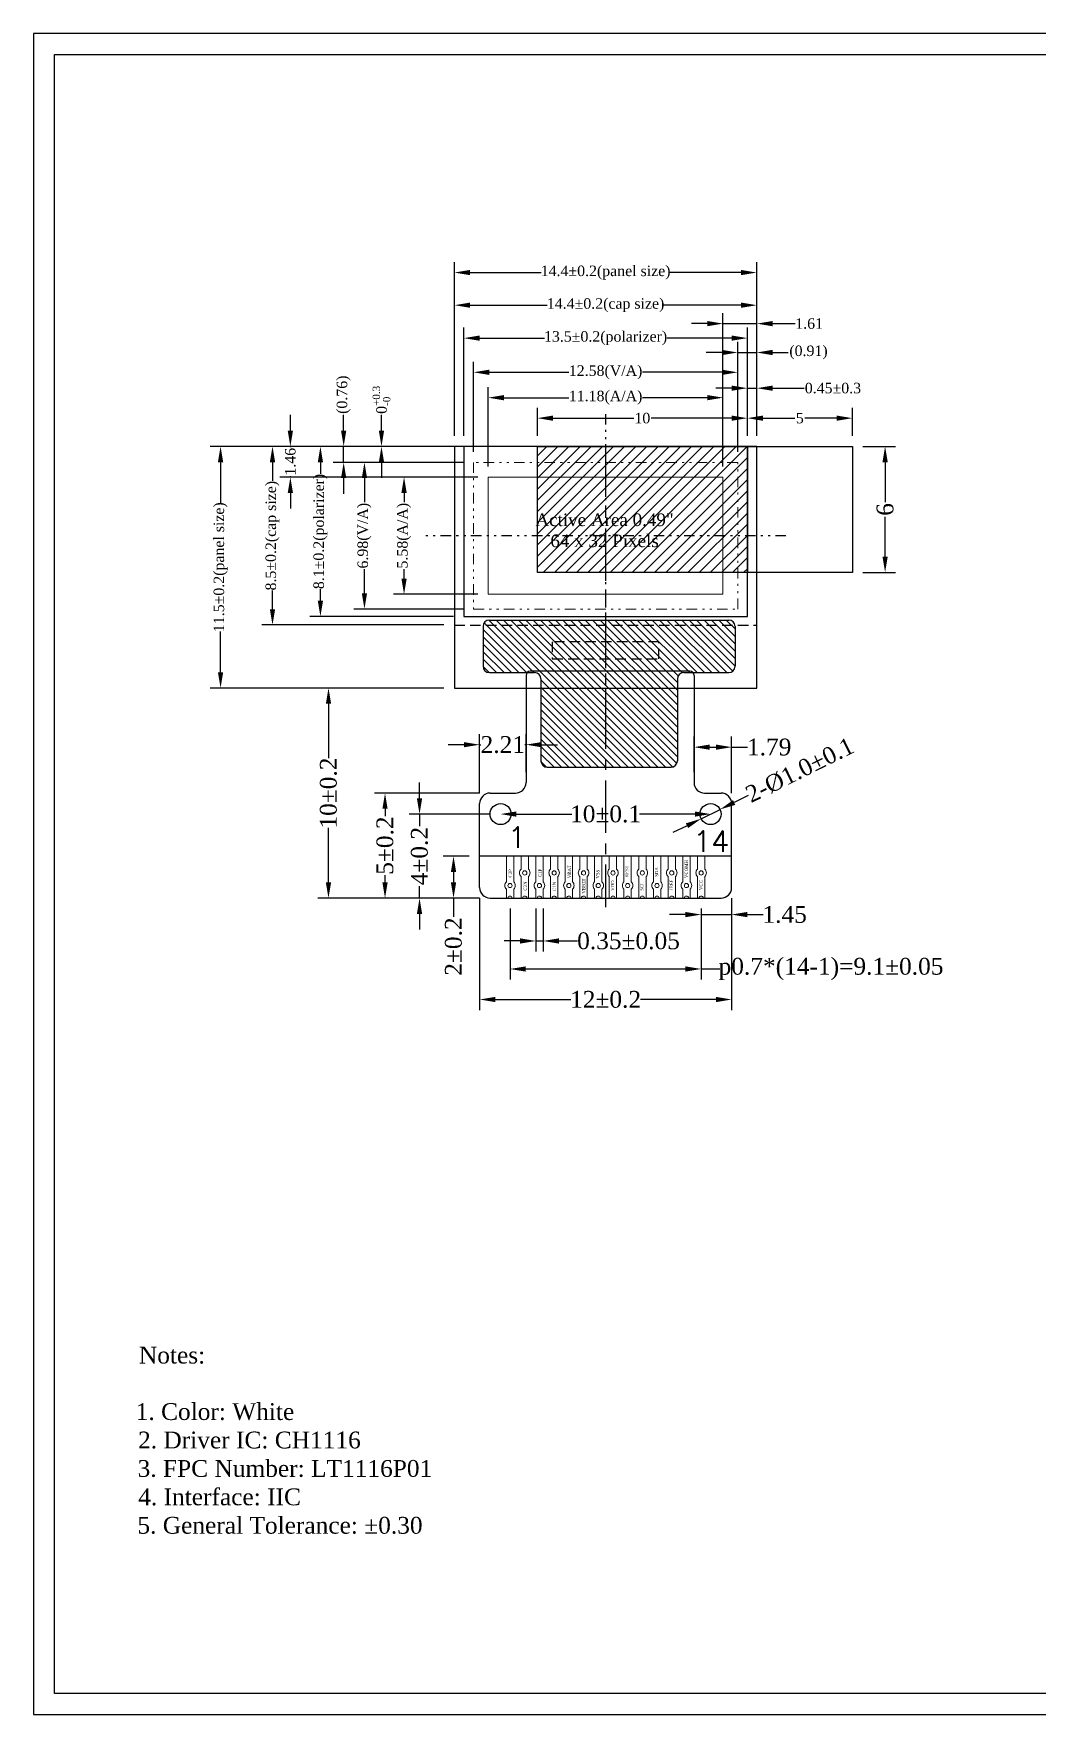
# Model space of a CAD drawing. Header units: millimetres. Extents: x -179 to 120, y 0 to 80.
# Drawn here: x 0 to 47.8, y 0 to 80 of the extents above; entities that cross this region are included whole.
import ezdxf

# ---------------------------------------------------------------- set-up
doc = ezdxf.new("R2010")
doc.units = ezdxf.units.MM
doc.header["$MEASUREMENT"] = 0
for name, pattern in [('CENTER', [2, 1.25, -0.25, 0.25, -0.25]), ('DASHED', [0.75, 0.5, -0.25]), ('DIVIDE', [1.25, 0.5, -0.25, 0, -0.25, 0, -0.25])]:
    doc.linetypes.add(name, pattern=pattern)
for name, color, linetype, lineweight in [('Active Area', 5, 'Continuous', 0), ('DIM', 3, 'Continuous', 9), ('TOPOVERLAY', 2, 'Continuous', 9)]:
    doc.layers.add(name, color=color, linetype=linetype, lineweight=lineweight)
for name, color, linetype in [('Center', 1, 'CENTER'), ('Cover', 3, 'DASHED'), ('Driver IC', 8, 'Continuous'), ('FPC', 30, 'Continuous'), ('Frame', 7, 'Continuous'), ('Glass', 7, 'Continuous'), ('Index', 7, 'Continuous'), ('Tape', 6, 'Continuous')]:
    doc.layers.add(name, color=color, linetype=linetype)
doc.styles.get("Standard").update_dxf_attribs({"font": 'TIMES.TTF'})
doc.dimstyles.get("Standard").update_dxf_attribs({"dimtxt": 0.8, "dimasz": 0.75, "dimexe": 0.5, "dimexo": 0.5, "dimgap": 0.1, "dimtad": 0, "dimdec": 3, "dimdsep": 46, "dimtxsty": 'Standard', "dimcen": 0.09, "dimadec": 0, "dimazin": 2, "dimtfac": 1, "dimtdec": 3, "dimtmove": 0, "dimatfit": 3, "dimfxl": 0, "dimtolj": 1, "dimarcsym": 0})

# ---------------------------------------------------------------- blocks, each defined once
blk = doc.blocks.new('*D22')
at = {"color": 0, "lineweight": -2}
for p, q in [((23.913, 38.352), (23.913, 36.313)), ((24.263, 38.352), (24.263, 36.313)), ((23.163, 36.813), (22.413, 36.813)), ((23.913, 36.813), (24.263, 36.813)), ((25.013, 36.813), (25.898, 36.813))]:
    blk.add_line(p, q, dxfattribs=at)
at = {"color": 0}
for points in [[(23.163, 36.938), (23.163, 36.688), (23.913, 36.813)], [(25.013, 36.938), (25.013, 36.688), (24.263, 36.813)]]:
    blk.add_solid(points, dxfattribs=at)
at = {"layer": 'Defpoints', "color": 0}
for p in [(23.913, 38.852), (24.263, 38.852), (24.263, 36.813)]:
    blk.add_point(p, dxfattribs=at)
at = {"color": 0, "insert": (28.33, 36.813), "char_height": 0.8, "attachment_point": 5}
blk.add_mtext('\\A1;0.35%%p0.05', dxfattribs=at)
blk = doc.blocks.new('*D23')
at = {"color": 0, "lineweight": -2}
for p, q in [((22.688, 38.352), (22.688, 34.979)), ((31.788, 38.352), (31.788, 34.979)), ((23.438, 35.479), (31.038, 35.479)), ((31.788, 35.479), (32.673, 35.479))]:
    blk.add_line(p, q, dxfattribs=at)
at = {"color": 0}
for points in [[(23.438, 35.604), (23.438, 35.354), (22.688, 35.479)], [(31.038, 35.604), (31.038, 35.354), (31.788, 35.479)]]:
    blk.add_solid(points, dxfattribs=at)
at = {"layer": 'Defpoints', "color": 0}
for p in [(22.688, 38.852), (31.788, 38.852), (31.788, 35.479)]:
    blk.add_point(p, dxfattribs=at)
at = {"color": 0, "insert": (37.973, 35.479), "char_height": 0.8, "attachment_point": 5}
blk.add_mtext('\\A1;p0.7*(14-1)=9.1%%p0.05', dxfattribs=at)
blk = doc.blocks.new('*D24')
at = {"color": 0, "lineweight": -2}
for p, q in [((21.238, 38.852), (21.238, 33.526)), ((33.238, 38.852), (33.238, 33.526)), ((21.988, 34.026), (25.579, 34.026)), ((32.488, 34.026), (28.898, 34.026))]:
    blk.add_line(p, q, dxfattribs=at)
at = {"color": 0}
for points in [[(21.988, 34.151), (21.988, 33.901), (21.238, 34.026)], [(32.488, 34.151), (32.488, 33.901), (33.238, 34.026)]]:
    blk.add_solid(points, dxfattribs=at)
at = {"layer": 'Defpoints', "color": 0}
for p in [(21.238, 39.352), (33.238, 39.352), (33.238, 34.026)]:
    blk.add_point(p, dxfattribs=at)
at = {"color": 0, "insert": (27.238, 34.026), "char_height": 0.8, "attachment_point": 5}
blk.add_mtext('\\A1;12%%p0.2', dxfattribs=at)
blk = doc.blocks.new('*D25')
at = {"color": 0, "lineweight": -2}
for p, q in [((20.738, 40.852), (19.496, 40.852)), ((19.996, 40.102), (19.996, 39.602)), ((21.238, 38.852), (19.496, 38.852)), ((19.996, 38.852), (19.996, 37.966))]:
    blk.add_line(p, q, dxfattribs=at)
at = {"color": 0}
for points in [[(19.871, 40.102), (20.121, 40.102), (19.996, 40.852)], [(19.871, 39.602), (20.121, 39.602), (19.996, 38.852)]]:
    blk.add_solid(points, dxfattribs=at)
at = {"layer": 'Defpoints', "color": 0}
for p in [(21.238, 40.852), (19.996, 38.852), (21.738, 38.852)]:
    blk.add_point(p, dxfattribs=at)
at = {"color": 0, "insert": (19.996, 36.546), "char_height": 0.8, "attachment_point": 5, "rotation": 90}
blk.add_mtext('\\A1;2%%p0.2', dxfattribs=at)
blk = doc.blocks.new('*D26')
at = {"color": 0, "lineweight": -2}
for p, q in [((18.377, 43.602), (18.377, 44.352)), ((21.738, 42.852), (17.877, 42.852)), ((18.377, 42.852), (18.377, 42.276)), ((18.377, 38.852), (18.377, 39.428)), ((21.238, 38.852), (17.877, 38.852)), ((18.377, 38.102), (18.377, 37.352))]:
    blk.add_line(p, q, dxfattribs=at)
at = {"color": 0}
for points in [[(18.252, 43.602), (18.502, 43.602), (18.377, 42.852)], [(18.252, 38.102), (18.502, 38.102), (18.377, 38.852)]]:
    blk.add_solid(points, dxfattribs=at)
at = {"layer": 'Defpoints', "color": 0}
for p in [(22.238, 42.852), (18.377, 38.852), (21.738, 38.852)]:
    blk.add_point(p, dxfattribs=at)
at = {"color": 0, "insert": (18.377, 40.852), "char_height": 0.8, "attachment_point": 5, "rotation": 90}
blk.add_mtext('\\A1;4%%p0.2', dxfattribs=at)
blk = doc.blocks.new('*D27')
at = {"color": 0, "lineweight": -2}
for p, q in [((21.238, 43.852), (16.235, 43.852)), ((16.735, 43.102), (16.735, 42.757)), ((16.735, 39.602), (16.735, 39.947)), ((21.238, 38.852), (16.235, 38.852))]:
    blk.add_line(p, q, dxfattribs=at)
at = {"color": 0}
for points in [[(16.61, 43.102), (16.86, 43.102), (16.735, 43.852)], [(16.61, 39.602), (16.86, 39.602), (16.735, 38.852)]]:
    blk.add_solid(points, dxfattribs=at)
at = {"layer": 'Defpoints', "color": 0}
for p in [(21.738, 43.852), (16.735, 38.852), (21.738, 38.852)]:
    blk.add_point(p, dxfattribs=at)
at = {"color": 0, "insert": (16.735, 41.352), "char_height": 0.8, "attachment_point": 5, "rotation": 90}
blk.add_mtext('\\A1;5%%p0.2', dxfattribs=at)
blk = doc.blocks.new('*D28')
at = {"color": 0, "lineweight": -2}
for p, q in [((19.488, 48.852), (13.542, 48.852)), ((14.042, 48.102), (14.042, 45.511)), ((14.042, 39.602), (14.042, 42.192)), ((21.238, 38.852), (13.542, 38.852))]:
    blk.add_line(p, q, dxfattribs=at)
at = {"color": 0}
for points in [[(13.917, 48.102), (14.167, 48.102), (14.042, 48.852)], [(13.917, 39.602), (14.167, 39.602), (14.042, 38.852)]]:
    blk.add_solid(points, dxfattribs=at)
at = {"layer": 'Defpoints', "color": 0}
for p in [(19.988, 48.852), (14.042, 38.852), (21.738, 38.852)]:
    blk.add_point(p, dxfattribs=at)
at = {"color": 0, "insert": (14.042, 43.852), "char_height": 0.8, "attachment_point": 5, "rotation": 90}
blk.add_mtext('\\A1;10%%p0.2', dxfattribs=at)
blk = doc.blocks.new('*D29')
at = {"color": 0, "lineweight": -2}
for p, q in [((21.238, 43.852), (21.238, 46.655)), ((23.448, 44.852), (23.448, 46.655)), ((20.488, 46.155), (19.738, 46.155)), ((21.238, 46.155), (21.294, 46.155)), ((23.448, 46.155), (23.392, 46.155)), ((24.198, 46.155), (24.948, 46.155))]:
    blk.add_line(p, q, dxfattribs=at)
at = {"color": 0}
for points in [[(20.488, 46.28), (20.488, 46.03), (21.238, 46.155)], [(24.198, 46.28), (24.198, 46.03), (23.448, 46.155)]]:
    blk.add_solid(points, dxfattribs=at)
at = {"layer": 'Defpoints', "color": 0}
for p in [(23.448, 46.155), (23.448, 44.352), (21.238, 43.352)]:
    blk.add_point(p, dxfattribs=at)
at = {"color": 0, "insert": (22.343, 46.155), "char_height": 0.8, "attachment_point": 5}
blk.add_mtext('\\A1;2.21', dxfattribs=at)
blk = doc.blocks.new('*D30')
at = {"color": 0, "lineweight": -2}
for p, q in [((31.448, 44.852), (31.448, 46.537)), ((33.238, 43.852), (33.238, 46.537)), ((32.198, 46.037), (32.488, 46.037)), ((33.238, 46.037), (33.988, 46.037))]:
    blk.add_line(p, q, dxfattribs=at)
at = {"color": 0}
for points in [[(32.198, 46.162), (32.198, 45.912), (31.448, 46.037)], [(32.488, 46.162), (32.488, 45.912), (33.238, 46.037)]]:
    blk.add_solid(points, dxfattribs=at)
at = {"layer": 'Defpoints', "color": 0}
for p in [(33.238, 46.037), (31.448, 44.352), (33.238, 43.352)]:
    blk.add_point(p, dxfattribs=at)
at = {"color": 0, "insert": (35.027, 46.037), "char_height": 0.8, "attachment_point": 5}
blk.add_mtext('\\A1;1.79', dxfattribs=at)
blk = doc.blocks.new('*D31')
at = {"color": 0, "lineweight": -2}
for p, q in [((34.033, 43.734), (33.36, 43.403)), ((31.79, 42.631), (32.687, 43.072)), ((31.117, 42.3), (30.444, 41.969))]:
    blk.add_line(p, q, dxfattribs=at)
at = {"color": 0}
for points in [[(33.305, 43.516), (33.415, 43.291), (32.687, 43.072)], [(31.061, 42.412), (31.172, 42.188), (31.79, 42.631)]]:
    blk.add_solid(points, dxfattribs=at)
at = {"layer": 'Defpoints', "color": 0}
for p in [(31.79, 42.631), (32.687, 43.072)]:
    blk.add_point(p, dxfattribs=at)
at = {"color": 0, "insert": (36.487, 44.941), "char_height": 0.8, "attachment_point": 5, "rotation": 26.18905}
blk.add_mtext('\\A1;2-%%c1.0%%p0.1', dxfattribs=at)
blk = doc.blocks.new('*D32')
at = {"color": 0, "lineweight": -2}
for p, q in [((22.988, 42.852), (25.626, 42.852)), ((31.488, 42.852), (28.85, 42.852))]:
    blk.add_line(p, q, dxfattribs=at)
at = {"color": 0}
for points in [[(22.988, 42.977), (22.988, 42.727), (22.238, 42.852)], [(31.488, 42.977), (31.488, 42.727), (32.238, 42.852)]]:
    blk.add_solid(points, dxfattribs=at)
at = {"layer": 'Defpoints', "color": 0}
for p in [(22.238, 42.852), (32.238, 42.852), (32.238, 42.852)]:
    blk.add_point(p, dxfattribs=at)
at = {"color": 0, "insert": (27.238, 42.852), "char_height": 0.8, "attachment_point": 5}
blk.add_mtext('\\A1;10%%p0.1', dxfattribs=at)
blk = doc.blocks.new('*D33')
at = {"color": 0, "lineweight": -2}
for p, q in [((33.238, 38.852), (33.238, 37.568)), ((31.038, 38.068), (30.288, 38.068)), ((31.788, 38.352), (31.788, 37.568)), ((31.788, 38.068), (33.238, 38.068)), ((33.988, 38.068), (34.738, 38.068))]:
    blk.add_line(p, q, dxfattribs=at)
at = {"color": 0}
for points in [[(31.038, 38.193), (31.038, 37.943), (31.788, 38.068)], [(33.988, 38.193), (33.988, 37.943), (33.238, 38.068)]]:
    blk.add_solid(points, dxfattribs=at)
at = {"layer": 'Defpoints', "color": 0}
for p in [(33.238, 39.352), (31.788, 38.852), (33.238, 38.068)]:
    blk.add_point(p, dxfattribs=at)
at = {"color": 0, "insert": (35.764, 38.068), "char_height": 0.8, "attachment_point": 5}
blk.add_mtext('\\A1;1.45', dxfattribs=at)
blk = doc.blocks.new('*D34')
at = {"color": 0, "lineweight": -2}
for p, q in [((20.038, 60.852), (20.038, 69.127)), ((34.438, 60.852), (34.438, 69.127)), ((20.788, 68.627), (24.175, 68.627)), ((33.688, 68.627), (30.301, 68.627))]:
    blk.add_line(p, q, dxfattribs=at)
at = {"color": 0}
for points in [[(20.788, 68.752), (20.788, 68.502), (20.038, 68.627)], [(33.688, 68.752), (33.688, 68.502), (34.438, 68.627)]]:
    blk.add_solid(points, dxfattribs=at)
at = {"layer": 'Defpoints', "color": 0}
for p in [(34.438, 68.627), (20.038, 60.352), (34.438, 60.352)]:
    blk.add_point(p, dxfattribs=at)
at = {"color": 0, "insert": (27.238, 68.627), "char_height": 0.5, "attachment_point": 5}
blk.add_mtext('\\A1;14.4±0.2(panel size)', dxfattribs=at)
blk = doc.blocks.new('*D35')
at = {"color": 0, "lineweight": -2}
for p, q in [((20.038, 60.852), (20.038, 67.574)), ((34.438, 60.852), (34.438, 67.574)), ((20.788, 67.074), (24.462, 67.074)), ((33.688, 67.074), (30.014, 67.074))]:
    blk.add_line(p, q, dxfattribs=at)
at = {"color": 0}
for points in [[(20.788, 67.199), (20.788, 66.949), (20.038, 67.074)], [(33.688, 67.199), (33.688, 66.949), (34.438, 67.074)]]:
    blk.add_solid(points, dxfattribs=at)
at = {"layer": 'Defpoints', "color": 0}
for p in [(34.438, 67.074), (20.038, 60.352), (34.438, 60.352)]:
    blk.add_point(p, dxfattribs=at)
at = {"color": 0, "insert": (27.238, 67.074), "char_height": 0.5, "attachment_point": 5}
blk.add_mtext('\\A1;14.4±0.2(cap size)', dxfattribs=at)
blk = doc.blocks.new('*D36')
at = {"color": 0, "lineweight": -2}
for p, q in [((20.488, 60.852), (20.488, 66.006)), ((33.988, 60.852), (33.988, 66.006)), ((21.238, 65.506), (24.329, 65.506)), ((33.238, 65.506), (30.147, 65.506))]:
    blk.add_line(p, q, dxfattribs=at)
at = {"color": 0}
for points in [[(21.238, 65.631), (21.238, 65.381), (20.488, 65.506)], [(33.238, 65.631), (33.238, 65.381), (33.988, 65.506)]]:
    blk.add_solid(points, dxfattribs=at)
at = {"layer": 'Defpoints', "color": 0}
for p in [(33.988, 65.506), (20.488, 60.352), (33.988, 60.352)]:
    blk.add_point(p, dxfattribs=at)
at = {"color": 0, "insert": (27.238, 65.506), "char_height": 0.5, "attachment_point": 5}
blk.add_mtext('\\A1;13.5±0.2(polarizer)', dxfattribs=at)
blk = doc.blocks.new('*D37')
at = {"color": 0, "lineweight": -2}
for p, q in [((20.948, 60.092), (20.948, 64.379)), ((33.528, 60.092), (33.528, 64.379)), ((21.698, 63.879), (25.484, 63.879)), ((32.778, 63.879), (28.992, 63.879))]:
    blk.add_line(p, q, dxfattribs=at)
at = {"color": 0}
for points in [[(21.698, 64.004), (21.698, 63.754), (20.948, 63.879)], [(32.778, 64.004), (32.778, 63.754), (33.528, 63.879)]]:
    blk.add_solid(points, dxfattribs=at)
at = {"layer": 'Defpoints', "color": 0}
for p in [(33.528, 63.879), (20.948, 59.592), (33.528, 59.592)]:
    blk.add_point(p, dxfattribs=at)
at = {"color": 0, "insert": (27.238, 63.879), "char_height": 0.5, "attachment_point": 5}
blk.add_mtext('\\A1;12.58(V/A)', dxfattribs=at)
blk = doc.blocks.new('*D38')
at = {"color": 0, "lineweight": -2}
for p, q in [((21.648, 59.392), (21.648, 63.171)), ((22.398, 62.671), (25.484, 62.671)), ((32.078, 62.671), (28.992, 62.671)), ((32.828, 59.392), (32.828, 63.171))]:
    blk.add_line(p, q, dxfattribs=at)
at = {"color": 0}
for points in [[(22.398, 62.796), (22.398, 62.546), (21.648, 62.671)], [(32.078, 62.796), (32.078, 62.546), (32.828, 62.671)]]:
    blk.add_solid(points, dxfattribs=at)
at = {"layer": 'Defpoints', "color": 0}
for p in [(32.828, 62.671), (21.648, 58.892), (32.828, 58.892)]:
    blk.add_point(p, dxfattribs=at)
at = {"color": 0, "insert": (27.238, 62.671), "char_height": 0.5, "attachment_point": 5}
blk.add_mtext('\\A1;11.18(A/A)', dxfattribs=at)
blk = doc.blocks.new('*D39')
at = {"color": 0, "lineweight": -2}
for p, q in [((21.148, 58.892), (17.141, 58.892)), ((17.641, 58.142), (17.641, 57.697)), ((17.641, 54.062), (17.641, 54.507)), ((21.148, 53.312), (17.141, 53.312))]:
    blk.add_line(p, q, dxfattribs=at)
at = {"color": 0}
for points in [[(17.516, 58.142), (17.766, 58.142), (17.641, 58.892)], [(17.516, 54.062), (17.766, 54.062), (17.641, 53.312)]]:
    blk.add_solid(points, dxfattribs=at)
at = {"layer": 'Defpoints', "color": 0}
for p in [(21.648, 58.892), (17.641, 53.312), (21.648, 53.312)]:
    blk.add_point(p, dxfattribs=at)
at = {"color": 0, "insert": (17.641, 56.102), "char_height": 0.5, "attachment_point": 5, "rotation": 90}
blk.add_mtext('\\A1;5.58(A/A)', dxfattribs=at)
blk = doc.blocks.new('*D40')
at = {"color": 0, "lineweight": -2}
for p, q in [((20.448, 59.592), (15.255, 59.592)), ((15.755, 58.842), (15.755, 57.698)), ((15.755, 53.362), (15.755, 54.505)), ((20.448, 52.612), (15.255, 52.612))]:
    blk.add_line(p, q, dxfattribs=at)
at = {"color": 0}
for points in [[(15.63, 58.842), (15.88, 58.842), (15.755, 59.592)], [(15.63, 53.362), (15.88, 53.362), (15.755, 52.612)]]:
    blk.add_solid(points, dxfattribs=at)
at = {"layer": 'Defpoints', "color": 0}
for p in [(15.755, 59.592), (20.948, 59.592), (20.948, 52.612)]:
    blk.add_point(p, dxfattribs=at)
at = {"color": 0, "insert": (15.755, 56.102), "char_height": 0.5, "attachment_point": 5, "rotation": 90}
blk.add_mtext('\\A1;6.98(V/A)', dxfattribs=at)
blk = doc.blocks.new('*D41')
at = {"color": 0, "lineweight": -2}
for p, q in [((19.988, 60.352), (13.158, 60.352)), ((13.658, 59.602), (13.658, 59.047)), ((13.658, 53.002), (13.658, 53.556)), ((19.988, 52.252), (13.158, 52.252))]:
    blk.add_line(p, q, dxfattribs=at)
at = {"color": 0}
for points in [[(13.533, 59.602), (13.783, 59.602), (13.658, 60.352)], [(13.533, 53.002), (13.783, 53.002), (13.658, 52.252)]]:
    blk.add_solid(points, dxfattribs=at)
at = {"layer": 'Defpoints', "color": 0}
for p in [(13.658, 60.352), (20.488, 60.352), (20.488, 52.252)]:
    blk.add_point(p, dxfattribs=at)
at = {"color": 0, "insert": (13.658, 56.302), "char_height": 0.5, "attachment_point": 5, "rotation": 90}
blk.add_mtext('\\A1;8.1±0.2(polarizer)', dxfattribs=at)
blk = doc.blocks.new('*D42')
at = {"color": 0, "lineweight": -2}
for p, q in [((19.538, 60.352), (10.876, 60.352)), ((11.376, 59.602), (11.376, 58.714)), ((11.376, 52.602), (11.376, 53.489)), ((19.538, 51.852), (10.876, 51.852))]:
    blk.add_line(p, q, dxfattribs=at)
at = {"color": 0}
for points in [[(11.251, 59.602), (11.501, 59.602), (11.376, 60.352)], [(11.251, 52.602), (11.501, 52.602), (11.376, 51.852)]]:
    blk.add_solid(points, dxfattribs=at)
at = {"layer": 'Defpoints', "color": 0}
for p in [(11.376, 60.352), (20.038, 60.352), (20.038, 51.852)]:
    blk.add_point(p, dxfattribs=at)
at = {"color": 0, "insert": (11.376, 56.102), "char_height": 0.5, "attachment_point": 5, "rotation": 90}
blk.add_mtext('\\A1;8.5±0.2(cap size)', dxfattribs=at)
blk = doc.blocks.new('*D43')
at = {"color": 0, "lineweight": -2}
for p, q in [((19.538, 60.352), (8.403, 60.352)), ((8.903, 59.602), (8.903, 57.665)), ((8.903, 49.602), (8.903, 51.539)), ((19.538, 48.852), (8.403, 48.852))]:
    blk.add_line(p, q, dxfattribs=at)
at = {"color": 0}
for points in [[(8.778, 59.602), (9.028, 59.602), (8.903, 60.352)], [(8.778, 49.602), (9.028, 49.602), (8.903, 48.852)]]:
    blk.add_solid(points, dxfattribs=at)
at = {"layer": 'Defpoints', "color": 0}
for p in [(8.903, 60.352), (20.038, 60.352), (20.038, 48.852)]:
    blk.add_point(p, dxfattribs=at)
at = {"color": 0, "insert": (8.903, 54.602), "char_height": 0.5, "attachment_point": 5, "rotation": 90}
blk.add_mtext('\\A1;11.5±0.2(panel size)', dxfattribs=at)
blk = doc.blocks.new('*D44')
at = {"color": 0, "lineweight": -2}
for p, q in [((39.488, 60.352), (41.048, 60.352)), ((40.548, 59.602), (40.548, 57.699)), ((40.548, 55.102), (40.548, 57.005)), ((39.488, 54.352), (41.048, 54.352))]:
    blk.add_line(p, q, dxfattribs=at)
at = {"color": 0}
for points in [[(40.423, 59.602), (40.673, 59.602), (40.548, 60.352)], [(40.423, 55.102), (40.673, 55.102), (40.548, 54.352)]]:
    blk.add_solid(points, dxfattribs=at)
at = {"layer": 'Defpoints', "color": 0}
for p in [(38.988, 60.352), (38.988, 54.352), (40.548, 54.352)]:
    blk.add_point(p, dxfattribs=at)
at = {"color": 0, "insert": (40.548, 57.352), "char_height": 0.8, "attachment_point": 5, "rotation": 90}
blk.add_mtext('\\A1;6', dxfattribs=at)
blk = doc.blocks.new('*D45')
at = {"layer": 'Defpoints', "color": 0}
for p in [(33.988, 61.696), (33.988, 60.352), (38.988, 60.352)]:
    blk.add_point(p, dxfattribs=at)
at = {"layer": 'DIM', "color": 0, "lineweight": -2}
for p, q in [((33.988, 60.852), (33.988, 62.196)), ((34.738, 61.696), (36.246, 61.696)), ((38.238, 61.696), (36.731, 61.696)), ((38.988, 60.852), (38.988, 62.196))]:
    blk.add_line(p, q, dxfattribs=at)
at = {"layer": 'DIM', "color": 0}
for points in [[(34.738, 61.821), (34.738, 61.571), (33.988, 61.696)], [(38.238, 61.821), (38.238, 61.571), (38.988, 61.696)]]:
    blk.add_solid(points, dxfattribs=at)
at = {"layer": 'DIM', "color": 0, "insert": (36.488, 61.696), "char_height": 0.5, "attachment_point": 5}
blk.add_mtext('\\A1;5', dxfattribs=at)
blk = doc.blocks.new('*D46')
at = {"layer": 'Defpoints', "color": 0}
for p in [(23.988, 61.696), (23.988, 60.352), (33.988, 60.352)]:
    blk.add_point(p, dxfattribs=at)
at = {"layer": 'DIM', "color": 0, "lineweight": -2}
for p, q in [((23.988, 60.852), (23.988, 62.196)), ((24.738, 61.696), (28.575, 61.696)), ((33.238, 61.696), (29.401, 61.696)), ((33.988, 60.852), (33.988, 62.196))]:
    blk.add_line(p, q, dxfattribs=at)
at = {"layer": 'DIM', "color": 0}
for points in [[(24.738, 61.821), (24.738, 61.571), (23.988, 61.696)], [(33.238, 61.821), (33.238, 61.571), (33.988, 61.696)]]:
    blk.add_solid(points, dxfattribs=at)
at = {"layer": 'DIM', "color": 0, "insert": (28.988, 61.696), "char_height": 0.5, "attachment_point": 5}
blk.add_mtext('\\A1;10', dxfattribs=at)
blk = doc.blocks.new('*D47')
at = {"color": 0, "lineweight": -2}
for p, q in [((33.988, 60.852), (33.988, 63.624)), ((34.438, 60.852), (34.438, 63.624)), ((33.238, 63.124), (32.488, 63.124)), ((33.988, 63.124), (34.438, 63.124)), ((35.188, 63.124), (36.698, 63.124))]:
    blk.add_line(p, q, dxfattribs=at)
at = {"color": 0}
for points in [[(33.238, 63.249), (33.238, 62.999), (33.988, 63.124)], [(35.188, 63.249), (35.188, 62.999), (34.438, 63.124)]]:
    blk.add_solid(points, dxfattribs=at)
at = {"layer": 'Defpoints', "color": 0}
for p in [(34.438, 63.124), (33.988, 60.352), (34.438, 60.352)]:
    blk.add_point(p, dxfattribs=at)
at = {"color": 0, "insert": (38.064, 63.124), "char_height": 0.5, "attachment_point": 5}
blk.add_mtext('\\A1;0.45%%p0.3', dxfattribs=at)
blk = doc.blocks.new('*D48')
at = {"color": 0, "lineweight": -2}
for p, q in [((32.778, 64.822), (32.028, 64.822)), ((33.528, 60.092), (33.528, 65.322)), ((33.528, 64.822), (34.438, 64.822)), ((34.438, 60.852), (34.438, 65.322)), ((35.188, 64.822), (35.938, 64.822))]:
    blk.add_line(p, q, dxfattribs=at)
at = {"color": 0}
for points in [[(32.778, 64.947), (32.778, 64.697), (33.528, 64.822)], [(35.188, 64.947), (35.188, 64.697), (34.438, 64.822)]]:
    blk.add_solid(points, dxfattribs=at)
at = {"layer": 'Defpoints', "color": 0}
for p in [(34.438, 64.822), (34.438, 60.352), (33.528, 59.592)]:
    blk.add_point(p, dxfattribs=at)
at = {"color": 0, "insert": (36.9, 64.822), "char_height": 0.5, "attachment_point": 5}
blk.add_mtext('\\A1;(0.91)', dxfattribs=at)
blk = doc.blocks.new('*D49')
at = {"color": 0, "lineweight": -2}
for p, q in [((32.828, 59.392), (32.828, 66.696)), ((34.438, 60.852), (34.438, 66.696)), ((32.078, 66.196), (31.328, 66.196)), ((32.828, 66.196), (34.438, 66.196)), ((35.188, 66.196), (36.273, 66.196))]:
    blk.add_line(p, q, dxfattribs=at)
at = {"color": 0}
for points in [[(32.078, 66.321), (32.078, 66.071), (32.828, 66.196)], [(35.188, 66.321), (35.188, 66.071), (34.438, 66.196)]]:
    blk.add_solid(points, dxfattribs=at)
at = {"layer": 'Defpoints', "color": 0}
for p in [(34.438, 66.196), (34.438, 60.352), (32.828, 58.892)]:
    blk.add_point(p, dxfattribs=at)
at = {"color": 0, "insert": (36.93, 66.196), "char_height": 0.5, "attachment_point": 5}
blk.add_mtext('\\A1;1.61', dxfattribs=at)
blk = doc.blocks.new('*D50')
at = {"color": 0, "lineweight": -2}
for p, q in [((14.765, 61.102), (14.765, 61.852)), ((19.538, 60.352), (14.265, 60.352)), ((14.765, 59.592), (14.765, 60.352)), ((20.448, 59.592), (14.265, 59.592)), ((14.765, 58.842), (14.765, 58.092))]:
    blk.add_line(p, q, dxfattribs=at)
at = {"color": 0}
for points in [[(14.64, 61.102), (14.89, 61.102), (14.765, 60.352)], [(14.64, 58.842), (14.89, 58.842), (14.765, 59.592)]]:
    blk.add_solid(points, dxfattribs=at)
at = {"layer": 'Defpoints', "color": 0}
for p in [(14.765, 60.352), (20.038, 60.352), (20.948, 59.592)]:
    blk.add_point(p, dxfattribs=at)
at = {"color": 0, "insert": (14.765, 62.813), "char_height": 0.5, "attachment_point": 5, "rotation": 90}
blk.add_mtext('\\A1;(0.76)', dxfattribs=at)
blk = doc.blocks.new('*D51')
at = {"color": 0, "lineweight": -2}
for p, q in [((12.227, 61.102), (12.227, 61.852)), ((19.538, 60.352), (11.727, 60.352)), ((12.227, 60.352), (12.227, 60.31)), ((21.148, 58.892), (11.727, 58.892)), ((12.227, 58.892), (12.227, 58.933)), ((12.227, 58.142), (12.227, 57.392))]:
    blk.add_line(p, q, dxfattribs=at)
at = {"color": 0}
for points in [[(12.102, 61.102), (12.352, 61.102), (12.227, 60.352)], [(12.102, 58.142), (12.352, 58.142), (12.227, 58.892)]]:
    blk.add_solid(points, dxfattribs=at)
at = {"layer": 'Defpoints', "color": 0}
for p in [(12.227, 60.352), (20.038, 60.352), (21.648, 58.892)]:
    blk.add_point(p, dxfattribs=at)
at = {"color": 0, "insert": (12.227, 59.622), "char_height": 0.5, "attachment_point": 5, "rotation": 90}
blk.add_mtext('\\A1;1.46', dxfattribs=at)
blk = doc.blocks.new('*D52')
at = {"layer": 'Defpoints', "color": 0}
for p in [(16.565, 60.352), (20.038, 60.352), (20.538, 60.352)]:
    blk.add_point(p, dxfattribs=at)
at = {"layer": 'DIM', "color": 0, "lineweight": -2}
for p, q in [((16.565, 61.102), (16.565, 61.856)), ((20.038, 60.352), (16.065, 60.352)), ((19.538, 60.352), (16.065, 60.352)), ((16.565, 59.602), (16.565, 58.852))]:
    blk.add_line(p, q, dxfattribs=at)
at = {"layer": 'DIM', "color": 0}
for points in [[(16.44, 61.102), (16.69, 61.102), (16.565, 60.352)], [(16.44, 59.602), (16.69, 59.602), (16.565, 60.352)]]:
    blk.add_solid(points, dxfattribs=at)
at = {"layer": 'DIM', "color": 0, "insert": (16.565, 62.57), "char_height": 0.5, "attachment_point": 5, "rotation": 90}
blk.add_mtext('\\A1;0{\\H0.7x;\\S+0.3^ -0;}', dxfattribs=at)

msp = doc.modelspace()

# ---------------------------------------------------------------- hatches: boundary and pattern name
h = msp.add_hatch()
h.set_pattern_fill('ANSI31', color=4, scale=3, style=0)
h.set_pattern_definition([(45, (136.4325, -6.36993), (-0.265165, 0.265165), [])])
h.paths.add_polyline_path([(23.9882, 60.3517), (33.9882, 60.3517), (33.9882, 54.3517), (23.9882, 54.3517)])
at = {"layer": 'Tape'}
h = msp.add_hatch(dxfattribs=at)
h.set_pattern_fill('ANSI31', color=6, scale=2, angle=270, style=0)
h.set_pattern_definition([(315, (160.8728, -60.95414), (0.1767767, 0.1767767), [])])
h.paths.add_polyline_path([(24.1561, 49.2851), (24.1561, 45.3851, 0.4142136), (24.4561, 45.0851), (30.3561, 45.0851, 0.4142136), (30.6561, 45.3851), (30.6561, 49.2851, -0.4142136), (30.9561, 49.5851), (33.1061, 49.5851, 0.4142136), (33.4061, 49.8851), (33.4061, 51.7851, 0.4142136), (33.1061, 52.0851), (21.7061, 52.0851, 0.4142136), (21.4061, 51.7851), (21.4061, 49.8851, 0.4142136), (21.7061, 49.5851), (23.8561, 49.5851, -0.4142136)])

# ---------------------------------------------------------------- linework, layer by layer
at = {"color": 4}
for points in [[(23.9882, 60.3517), (38.9882, 60.3517), (38.9882, 54.3517), (23.9882, 54.3517)], [(23.9882, 60.3517), (33.9882, 60.3517), (33.9882, 54.3517), (23.9882, 54.3517)]]:
    msp.add_lwpolyline(points, close=True, dxfattribs=at)
at = {"layer": 'Active Area', "color": 4, "linetype": 'DIVIDE'}
msp.add_lwpolyline([(20.9482, 52.6117), (33.5282, 52.6117), (33.5282, 59.5917), (20.9482, 59.5917)], close=True, dxfattribs=at)
at = {"layer": 'Active Area', "color": 0}
msp.add_lwpolyline([(21.6482, 53.3117), (32.8282, 53.3117), (32.8282, 58.8917), (21.6482, 58.8917)], close=True, dxfattribs=at)
at = {"layer": 'Center', "ltscale": 2}
msp.add_line((27.2382, 60.4517), (27.2382, 38.4259), dxfattribs=at)
at = {"layer": 'Center', "linetype": 'DIVIDE'}
msp.add_line((35.8282, 56.1017), (18.6482, 56.1017), dxfattribs=at)
msp.add_lwpolyline([(27.2382, 61.8917), (27.2382, 47.8517)], dxfattribs=at)
at = {"layer": 'Cover', "color": 0}
msp.add_lwpolyline([(34.4382, 51.8517), (34.4382, 60.3517), (20.0382, 60.3517), (20.0382, 51.8517)], close=True, dxfattribs=at)
at = {"layer": 'Driver IC', "linetype": 'DASHED'}
msp.add_lwpolyline([(24.7002, 50.2377), (29.7762, 50.2377), (29.7762, 51.0517), (24.7002, 51.0517)], close=True, dxfattribs=at)
at = {"layer": 'FPC', "color": 34}
for p, q in [((31.248, 49.6517), (23.648, 49.6517)), ((23.448, 49.4517), (23.448, 44.3517)), ((31.448, 49.4517), (31.448, 44.3517)), ((21.2382, 39.3517), (21.2382, 43.3517)), ((21.7382, 43.8517), (22.948, 43.8517)), ((31.948, 43.8517), (32.7382, 43.8517)), ((33.2382, 39.3517), (33.2382, 43.3517)), ((33.2382, 40.8517), (21.2382, 40.8517)), ((21.7382, 38.8517), (32.7382, 38.8517))]:
    msp.add_line(p, q, dxfattribs=at)
at = {"layer": 'FPC', "color": 2, "lineweight": 9}
for p, q in [((22.8632, 40.8517), (22.5132, 40.8517)), ((22.5132, 40.8517), (22.5132, 40.8517)), ((22.5132, 40.8517), (22.5132, 39.6303)), ((22.8632, 39.6303), (22.8632, 40.8517)), ((23.5632, 40.8517), (23.2132, 40.8517)), ((23.2132, 40.8517), (23.2132, 40.2303)), ((23.5632, 40.2303), (23.5632, 40.8517)), ((24.2632, 40.8517), (23.9132, 40.8517)), ((23.9132, 40.8517), (23.9132, 39.6303)), ((24.2632, 39.6303), (24.2632, 40.8517)), ((24.9632, 40.8517), (24.6132, 40.8517)), ((24.6132, 40.8517), (24.6132, 40.2303)), ((24.9632, 40.2303), (24.9632, 40.8517)), ((25.6632, 40.8517), (25.3132, 40.8517)), ((25.3132, 40.8517), (25.3132, 39.6303)), ((25.6632, 39.6303), (25.6632, 40.8517)), ((26.3632, 40.8517), (26.0132, 40.8517)), ((26.0132, 40.8517), (26.0132, 40.2303)), ((26.3632, 40.2303), (26.3632, 40.8517)), ((27.0632, 40.8517), (26.7132, 40.8517)), ((26.7132, 40.8517), (26.7132, 39.6303)), ((27.0632, 39.6303), (27.0632, 40.8517)), ((27.7632, 40.8517), (27.4132, 40.8517)), ((27.4132, 40.8517), (27.4132, 40.2303)), ((27.7632, 40.2303), (27.7632, 40.8517)), ((28.4632, 40.8517), (28.1132, 40.8517)), ((28.1132, 40.8517), (28.1132, 39.6303)), ((28.4632, 39.6303), (28.4632, 40.8517)), ((29.1632, 40.8517), (28.8132, 40.8517)), ((28.8132, 40.8517), (28.8132, 40.2303)), ((29.1632, 40.2303), (29.1632, 40.8517)), ((29.8632, 40.8517), (29.5132, 40.8517)), ((29.5132, 40.8517), (29.5132, 39.6303)), ((29.8632, 39.6303), (29.8632, 40.8517)), ((30.5632, 40.8517), (30.2132, 40.8517)), ((30.2132, 40.8517), (30.2132, 40.2303)), ((30.5632, 40.2303), (30.5632, 40.8517)), ((31.2632, 40.8517), (30.9132, 40.8517)), ((30.9132, 40.8517), (30.9132, 39.6303)), ((31.2632, 39.6303), (31.2632, 40.8517)), ((31.9632, 40.8517), (31.6132, 40.8517)), ((31.6132, 40.8517), (31.6132, 40.2303)), ((31.9632, 40.2303), (31.9632, 40.8517)), ((22.5132, 39.2732), (22.5132, 38.8517)), ((22.8632, 38.8517), (22.8632, 39.2732)), ((23.2132, 39.8732), (23.2132, 38.8517)), ((23.5632, 38.8517), (23.5632, 39.8732)), ((23.9132, 39.2732), (23.9132, 38.8517)), ((24.2632, 38.8517), (24.2632, 39.2732)), ((24.6132, 39.8732), (24.6132, 38.8517)), ((24.9632, 38.8517), (24.9632, 39.8732)), ((25.3132, 39.2732), (25.3132, 38.8517)), ((25.6632, 38.8517), (25.6632, 39.2732)), ((26.0132, 39.8732), (26.0132, 38.8517)), ((26.3632, 38.8517), (26.3632, 39.8732)), ((26.7132, 39.2732), (26.7132, 38.8517)), ((27.0632, 38.8517), (27.0632, 39.2732)), ((27.4132, 39.8732), (27.4132, 38.8517)), ((27.7632, 38.8517), (27.7632, 39.8732)), ((28.1132, 39.2732), (28.1132, 38.8517)), ((28.4632, 38.8517), (28.4632, 39.2732)), ((28.8132, 39.8732), (28.8132, 38.8517)), ((29.1632, 38.8517), (29.1632, 39.8732)), ((29.5132, 39.2732), (29.5132, 38.8517)), ((29.8632, 38.8517), (29.8632, 39.2732)), ((30.2132, 39.8732), (30.2132, 38.8517)), ((30.5632, 38.8517), (30.5632, 39.8732)), ((30.9132, 39.2732), (30.9132, 38.8517)), ((31.2632, 38.8517), (31.2632, 39.2732)), ((31.6132, 39.8732), (31.6132, 38.8517)), ((31.9632, 38.8517), (31.9632, 39.8732)), ((27.6882, 38.8517), (27.7632, 38.8517)), ((27.7632, 38.8517), (27.7632, 38.8517))]:
    msp.add_line(p, q, dxfattribs=at)
at = {"layer": 'FPC', "lineweight": 9}
for points in [[(23.9132, 40.8517), (23.9132, 40.8517)], [(25.3132, 40.8517), (25.3132, 40.8517)], [(26.7132, 40.8517), (26.7132, 40.8517)], [(28.1132, 40.8517), (28.1132, 40.8517)], [(29.5132, 40.8517), (29.5132, 40.8517)], [(30.9132, 40.8517), (30.9132, 40.8517)]]:
    msp.add_lwpolyline(points, dxfattribs=at)
at = {"layer": 'FPC', "color": 34}
for centre in [(22.2382, 42.8517), (32.2382, 42.8517)]:
    msp.add_circle(centre, 0.5, dxfattribs=at)
at = {"layer": 'FPC', "color": 6, "lineweight": 9}
for centre in [(23.3882, 40.0517), (24.7882, 40.0517), (26.1882, 40.0517), (27.5882, 40.0517), (28.9882, 40.0517), (30.3882, 40.0517), (31.7882, 40.0517), (22.6882, 39.4517), (24.0882, 39.4517), (25.4882, 39.4517), (26.8882, 39.4517), (28.2882, 39.4517), (29.6882, 39.4517), (31.0882, 39.4517)]:
    msp.add_circle(centre, 0.1, dxfattribs=at)
at = {"layer": 'FPC', "color": 34}
for centre, radius, start, end in [((23.648, 49.4517), 0.2, 90, 180), ((31.248, 49.4517), 0.2, 0, 90), ((22.948, 44.3517), 0.5, 270, 0), ((31.948, 44.3517), 0.5, 180, 270), ((21.7382, 43.3517), 0.5, 90, 180), ((32.7382, 43.3517), 0.5, 0, 90), ((21.7382, 39.3517), 0.5, 180, 270), ((32.7382, 39.3517), 0.5, 270, 0)]:
    msp.add_arc(centre, radius, start, end, dxfattribs=at)
at = {"layer": 'FPC', "color": 2, "lineweight": 9}
for centre, radius, start, end in [((23.3882, 40.0517), 0.25, 134.427004, 225.572996), ((23.3882, 40.0517), 0.25, 314.427004, 45.572996), ((24.7882, 40.0517), 0.25, 134.427004, 225.572996), ((24.7882, 40.0517), 0.25, 314.427004, 45.572996), ((26.1882, 40.0517), 0.25, 134.427004, 225.572996), ((26.1882, 40.0517), 0.25, 314.427004, 45.572996), ((27.5882, 40.0517), 0.25, 134.427004, 225.572996), ((27.5882, 40.0517), 0.25, 314.427004, 45.572996), ((28.9882, 40.0517), 0.25, 134.427004, 225.572996), ((28.9882, 40.0517), 0.25, 314.427004, 45.572996), ((30.3882, 40.0517), 0.25, 134.427004, 225.572996), ((30.3882, 40.0517), 0.25, 314.427004, 45.572996), ((31.7882, 40.0517), 0.25, 134.427004, 225.572996), ((31.7882, 40.0517), 0.25, 314.427004, 45.572996), ((22.6882, 39.4517), 0.25, 134.427004, 225.572996), ((22.6882, 39.4517), 0.25, 314.427004, 45.572996), ((24.0882, 39.4517), 0.25, 134.427004, 225.572996), ((24.0882, 39.4517), 0.25, 314.427004, 45.572996), ((25.4882, 39.4517), 0.25, 134.427004, 225.572996), ((25.4882, 39.4517), 0.25, 314.427004, 45.572996), ((26.8882, 39.4517), 0.25, 134.427004, 225.572996), ((26.8882, 39.4517), 0.25, 314.427004, 45.572996), ((28.2882, 39.4517), 0.25, 134.427004, 225.572996), ((28.2882, 39.4517), 0.25, 314.427004, 45.572996), ((29.6882, 39.4517), 0.25, 134.427004, 225.572996), ((29.6882, 39.4517), 0.25, 314.427004, 45.572996), ((31.0882, 39.4517), 0.25, 134.427004, 225.572996), ((31.0882, 39.4517), 0.25, 314.427004, 45.572996), ((22.6882, 38.8517), 0.1, 0, 180), ((23.3882, 38.8517), 0.1, 0, 180), ((24.0882, 38.8517), 0.1, 0, 180), ((24.7882, 38.8517), 0.1, 0, 180), ((25.4882, 38.8517), 0.1, 0, 180), ((26.1882, 38.8517), 0.1, 0, 180), ((26.8882, 38.8517), 0.1, 0, 180), ((27.5882, 38.8517), 0.1, 0, 180), ((28.2882, 38.8517), 0.1, 0, 180), ((28.9882, 38.8517), 0.1, 0, 180), ((29.6882, 38.8517), 0.1, 0, 180), ((30.3882, 38.8517), 0.1, 0, 180), ((31.0882, 38.8517), 0.1, 0, 180), ((31.7882, 38.8517), 0.1, 0, 180)]:
    msp.add_arc(centre, radius, start, end, dxfattribs=at)
at = {"layer": 'Frame'}
for points in [[(120, 80), (0, 80), (0, 0), (120, 0)], [(119, 1), (1, 1), (1, 79), (119, 79)]]:
    msp.add_lwpolyline(points, close=True, dxfattribs=at)
at = {"layer": 'Glass'}
msp.add_lwpolyline([(20.0382, 48.8517), (34.4382, 48.8517), (34.4382, 60.3517), (20.0382, 60.3517)], close=True, dxfattribs=at)
at = {"layer": 'Tape', "color": 6}
for p, q in [((21.7061, 52.0851), (33.1061, 52.0851)), ((21.4061, 51.7851), (21.4061, 49.8851)), ((33.4061, 51.7851), (33.4061, 49.8851)), ((21.7061, 49.5851), (23.8561, 49.5851)), ((24.1561, 49.2851), (24.1561, 45.3851)), ((30.6561, 49.2851), (30.6561, 45.3851)), ((30.9561, 49.5851), (33.1061, 49.5851)), ((24.4561, 45.0851), (30.3561, 45.0851))]:
    msp.add_line(p, q, dxfattribs=at)
msp.add_lwpolyline([(33.9882, 52.2517), (33.9882, 60.3517), (20.4882, 60.3517), (20.4882, 52.2517), (33.9882, 52.2517), (33.9882, 57.2517)], dxfattribs=at)
for centre, start, end in [((21.7061, 51.7851), 90, 180), ((33.1061, 51.7851), 0, 90), ((21.7061, 49.8851), 180, 270), ((33.1061, 49.8851), 270, 0), ((23.8561, 49.2851), 0, 90), ((30.9561, 49.2851), 90, 180), ((24.4561, 45.3851), 180, 270), ((30.3561, 45.3851), 270, 0)]:
    msp.add_arc(centre, 0.3, start, end, dxfattribs=at)

# ---------------------------------------------------------------- texts
for s, p in [('Notes:', (5.0156, 16.7)), ('1. Color: White', (4.8616, 14.0131)), ('2. Driver IC: CH1116', (4.9746, 12.6596)), ('3. FPC Number: LT1116P01', (4.9521, 11.3061)), ('4. Interface: IIC', (4.9815, 9.9537)), ('5. General Tolerance: %%P0.30', (4.9435, 8.6002))]:
    msp.add_text(s, height=0.8).set_placement(p)
at = {"layer": 'Frame', "char_height": 0.15, "attachment_point": 5, "rotation": 90}
for s, insert in [('C2P', (22.6974, 40.0303)), ('C1P', (24.1136, 40.0504)), ('VBAT', (25.5096, 40.1108)), ('VSS', (26.8646, 39.9919)), ('RES#', (28.2509, 40.1162)), ('SDA', (29.6665, 40.0961)), ('VCOMH', (31.0827, 40.2369)), ('C2N', (23.4155, 39.427)), ('C1N', (24.7914, 39.4069)), ('VBREF', (26.1941, 39.4383)), ('VDD', (27.571, 39.4489)), ('SCL', (28.9685, 39.4123)), ('IREF', (30.3646, 39.4928)), ('VCC', (31.7807, 39.4727))]:
    msp.add_mtext(s, dxfattribs=dict(at, insert=insert))
at = {"layer": 'Index', "insert": (27.1882, 56.3557), "char_height": 0.6, "attachment_point": 5}
msp.add_mtext('Active Area 0.49"\\P64 x 32 Pixels', dxfattribs=at)
at = {"layer": 'TOPOVERLAY', "char_height": 1, "width": 0.989082, "attachment_point": 1}
for s, insert in [('{\\Ftxt.shx|c0;\\C0;1}', (22.5825, 42.2443)), ('{\\Ftxt.shx|c0;\\C0;14}', (31.4068, 42.0537))]:
    msp.add_mtext(s, dxfattribs=dict(at, insert=insert))

# ---------------------------------------------------------------- dimensions: what is measured, and where the dimension line sits
for base, p1, p2, text, override, picture, middle in [((34.4382, 68.6266), (20.0382, 60.3517), (34.4382, 60.3517), '<>(panel size)', {"dimtxt": 0.5, "dimdec": 2, "dimtol": 1, "dimtp": 0.2, "dimtm": 0.2, "dimfxl": 0.2}, '*D34', (27.2382, 68.6266)), ((34.4382, 67.0738), (20.0382, 60.3517), (34.4382, 60.3517), '<>(cap size)', {"dimtxt": 0.5, "dimdec": 2, "dimtol": 1, "dimtp": 0.2, "dimtm": 0.2, "dimfxl": 0.2}, '*D35', (27.2382, 67.0738)), ((33.9882, 65.5063), (20.4882, 60.3517), (33.9882, 60.3517), '<>(polarizer)', {"dimtxt": 0.5, "dimdec": 2, "dimtol": 1, "dimtp": 0.2, "dimtm": 0.2, "dimfxl": 0.2}, '*D36', (27.2382, 65.5063)), ((34.4382, 64.8223), (33.5282, 59.5917), (34.4382, 60.3517), '(<>)', {"dimtxt": 0.5, "dimfxl": 0.2}, '*D48', (36.8998, 64.8223)), ((33.5282, 63.8788), (20.9482, 59.5917), (33.5282, 59.5917), '<>(V/A)', {"dimtxt": 0.5, "dimfxl": 0.2}, '*D37', (27.2382, 63.8788)), ((32.8282, 62.671), (21.6482, 58.8917), (32.8282, 58.8917), '<>(A/A)', {"dimtxt": 0.5, "dimfxl": 0.2}, '*D38', (27.2382, 62.671))]:
    dim = msp.add_linear_dim(base=base, p1=p1, p2=p2, text=text, dimstyle='Standard', override=override)
    dim.commit()
    dim.dimension.update_dxf_attribs({"geometry": picture, "text_midpoint": middle})
dim = msp.add_linear_dim(base=(34.4382, 66.1956), p1=(32.8282, 58.8917), p2=(34.4382, 60.3517), dimstyle='Standard', override={"dimtxt": 0.5, "dimfxl": 0.2})
dim.commit()
dim.dimension.update_dxf_attribs({"geometry": '*D49', "text_midpoint": (36.9305, 66.1956), "dimtype": 160})
for base, p1, p2, text, override, picture, middle in [((14.7654, 60.3517), (20.9482, 59.5917), (20.0382, 60.3517), '(<>)', {"dimtxt": 0.5, "dimfxl": 0.2}, '*D50', (14.7654, 62.8133)), ((8.903, 60.3517), (20.0382, 48.8517), (20.0382, 60.3517), '<>(panel size)', {"dimtxt": 0.5, "dimdec": 2, "dimtol": 1, "dimtp": 0.2, "dimtm": 0.2, "dimfxl": 0.2}, '*D43', (8.903, 54.6017)), ((11.3764, 60.3517), (20.0382, 51.8517), (20.0382, 60.3517), '<>(cap size)', {"dimtxt": 0.5, "dimdec": 2, "dimtol": 1, "dimtp": 0.2, "dimtm": 0.2, "dimfxl": 0.2}, '*D42', (11.3764, 56.1017)), ((13.6576, 60.3517), (20.4882, 52.2517), (20.4882, 60.3517), '<>(polarizer)', {"dimtxt": 0.5, "dimdec": 2, "dimtol": 1, "dimtp": 0.2, "dimtm": 0.2, "dimfxl": 0.2}, '*D41', (13.6576, 56.3017)), ((15.7549, 59.5917), (20.9482, 52.6117), (20.9482, 59.5917), '<>(V/A)', {"dimtxt": 0.5, "dimfxl": 0.2}, '*D40', (15.7549, 56.1017)), ((17.6406, 53.3117), (21.6482, 58.8917), (21.6482, 53.3117), '<>(A/A)', {"dimtxt": 0.5, "dimfxl": 0.2}, '*D39', (17.6406, 56.1017))]:
    dim = msp.add_linear_dim(base=base, p1=p1, p2=p2, angle=90, text=text, dimstyle='Standard', override=override)
    dim.commit()
    dim.dimension.update_dxf_attribs({"geometry": picture, "text_midpoint": middle})
dim = msp.add_linear_dim(base=(34.4382, 63.1243), p1=(33.9882, 60.3517), p2=(34.4382, 60.3517), text='<>%%p0.3', dimstyle='Standard', override={"dimtxt": 0.5, "dimfxl": 0.2})
dim.commit()
dim.dimension.update_dxf_attribs({"geometry": '*D47', "text_midpoint": (38.0639, 63.1243), "dimtype": 160})
dim = msp.add_linear_dim(base=(12.2266, 60.3517), p1=(21.6482, 58.8917), p2=(20.0382, 60.3517), angle=90, dimstyle='Standard', override={"dimtxt": 0.5, "dimfxl": 0.2})
dim.commit()
dim.dimension.update_dxf_attribs({"geometry": '*D51', "text_midpoint": (12.2266, 59.6217)})
dim = msp.add_linear_dim(base=(40.5483, 54.3517), p1=(38.9882, 60.3517), p2=(38.9882, 54.3517), angle=90, dimstyle='Standard')
dim.commit()
dim.dimension.update_dxf_attribs({"geometry": '*D44', "text_midpoint": (40.5483, 57.3517)})
dim = msp.add_linear_dim(base=(14.0419, 38.8517), p1=(19.9882, 48.8517), p2=(21.7382, 38.8517), angle=90, text='10%%p0.2', dimstyle='Standard')
dim.commit()
dim.dimension.update_dxf_attribs({"geometry": '*D28', "text_midpoint": (14.0419, 43.8517)})
for base, p1, p2, picture, middle in [((23.448, 46.1545), (21.2382, 43.3517), (23.448, 44.3517), '*D29', (22.3431, 46.1545)), ((33.2382, 46.0373), (31.448, 44.3517), (33.2382, 43.3517), '*D30', (35.0272, 46.0373)), ((33.2382, 38.0682), (31.7882, 38.8517), (33.2382, 39.3517), '*D33', (35.7636, 38.0682))]:
    dim = msp.add_linear_dim(base=base, p1=p1, p2=p2, dimstyle='Standard')
    dim.commit()
    dim.dimension.update_dxf_attribs({"geometry": picture, "text_midpoint": middle})
dim = msp.add_diameter_dim_2p(p1=(31.7895, 42.6311), p2=(32.6869, 43.0724), text='2-%%c1.0%%p0.1', dimstyle='Standard')
dim.commit()
dim.dimension.update_dxf_attribs({"geometry": '*D31', "text_midpoint": (36.4866, 44.9412)})
for base, p1, text, picture, middle in [((18.3774, 38.8517), (22.2382, 42.8517), '4%%p0.2', '*D26', (18.3774, 40.8517)), ((16.7353, 38.8517), (21.7382, 43.8517), '5%%p0.2', '*D27', (16.7353, 41.3517)), ((19.9961, 38.8517), (21.2382, 40.8517), '2%%p0.2', '*D25', (19.9961, 36.5459))]:
    dim = msp.add_linear_dim(base=base, p1=p1, p2=(21.7382, 38.8517), angle=90, text=text, dimstyle='Standard')
    dim.commit()
    dim.dimension.update_dxf_attribs({"geometry": picture, "text_midpoint": middle, "dimtype": 160})
for base, p1, p2, text, picture, middle in [((32.2382, 42.8517), (22.2382, 42.8517), (32.2382, 42.8517), '10%%p0.1', '*D32', (27.2382, 42.8517)), ((33.2382, 34.0261), (21.2382, 39.3517), (33.2382, 39.3517), '12%%p0.2', '*D24', (27.2382, 34.0261))]:
    dim = msp.add_linear_dim(base=base, p1=p1, p2=p2, text=text, dimstyle='Standard')
    dim.commit()
    dim.dimension.update_dxf_attribs({"geometry": picture, "text_midpoint": middle})
for base, p1, p2, text, picture, middle in [((24.2632, 36.8133), (23.9132, 38.8517), (24.2632, 38.8517), '0.35%%p0.05', '*D22', (28.3295, 36.8133)), ((31.7882, 35.4793), (22.6882, 38.8517), (31.7882, 38.8517), 'p0.7*(14-1)=9.1%%p0.05', '*D23', (37.9726, 35.4793))]:
    dim = msp.add_linear_dim(base=base, p1=p1, p2=p2, text=text, dimstyle='Standard')
    dim.commit()
    dim.dimension.update_dxf_attribs({"geometry": picture, "text_midpoint": middle, "dimtype": 160})
at = {"layer": 'DIM', "color": 0}
dim = msp.add_linear_dim(base=(16.5649566334, 60.351739783), p1=(20.5381971049, 60.351739783), p2=(20.0381971049, 60.351739783), angle=90, text='<>{\\H0.7x;\\S+0.3^ -0;}', dimstyle='Standard', override={"dimtxt": 0.5}, dxfattribs=at)
dim.commit()
dim.dimension.update_dxf_attribs({"geometry": '*D52', "text_midpoint": (16.5649566334, 62.569998615), "dimtype": 160})
for base, p1, p2, picture, middle in [((23.9882, 61.6959), (33.9882, 60.3517), (23.9882, 60.3517), '*D46', (28.9882, 61.6959)), ((33.9882, 61.6959), (38.9882, 60.3517), (33.9882, 60.3517), '*D45', (36.4882, 61.6959))]:
    dim = msp.add_linear_dim(base=base, p1=p1, p2=p2, dimstyle='Standard', override={"dimtxt": 0.5}, dxfattribs=at)
    dim.commit()
    dim.dimension.update_dxf_attribs({"geometry": picture, "text_midpoint": middle})

doc.saveas('drawing.dxf')
